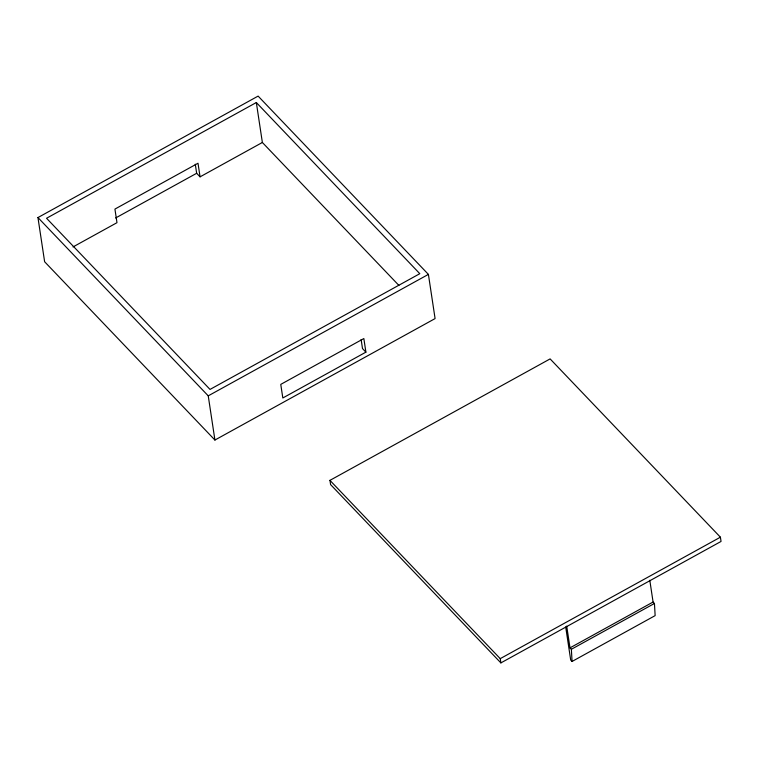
<?xml version="1.0" encoding="UTF-8"?>
<svg xmlns="http://www.w3.org/2000/svg" width="759" height="759" viewBox="0 0 759 759"><rect width="100%" height="100%" fill="white"/><g stroke="black" fill="none" stroke-linecap="round" stroke-linejoin="round"><path stroke-width="1.14" d="M37.95 217.558L258.117 96.099L428.408 274.388L435.087 318.581L214.92 440.04L44.629 261.751L37.95 217.558L208.241 395.847L214.92 440.04M256.333 102.531L46.546 218.26L210.025 389.424L419.812 273.686L256.333 102.531L262.367 142.474L398.873 285.393M115.624 217.985L196.657 173.28L195.281 164.219M73.025 246.931L116.981 222.681L114.922 209.086L198.004 163.251L200.063 176.847L262.367 142.474M208.241 395.847L428.408 274.388M365.904 352.148L282.822 397.982L280.764 384.386L363.846 338.552L365.904 352.148L362.498 348.58L361.132 339.51M329.947 480.362L550.114 358.903L720.405 537.192L721.05 541.442L500.883 662.901L330.592 484.612L329.947 480.362L500.238 658.651L500.883 662.901M500.238 658.651L720.405 537.192M653.082 602.029L654.448 603.462L655.14 615.625L572.058 661.459L571.366 649.287L570 647.863L653.082 602.029L649.799 580.265M571.366 649.287L654.448 603.462M196.657 173.28L200.063 176.847M572.058 661.459L570.702 660.036L565.692 626.943M566.707 626.099L570 647.863"/></g></svg>
